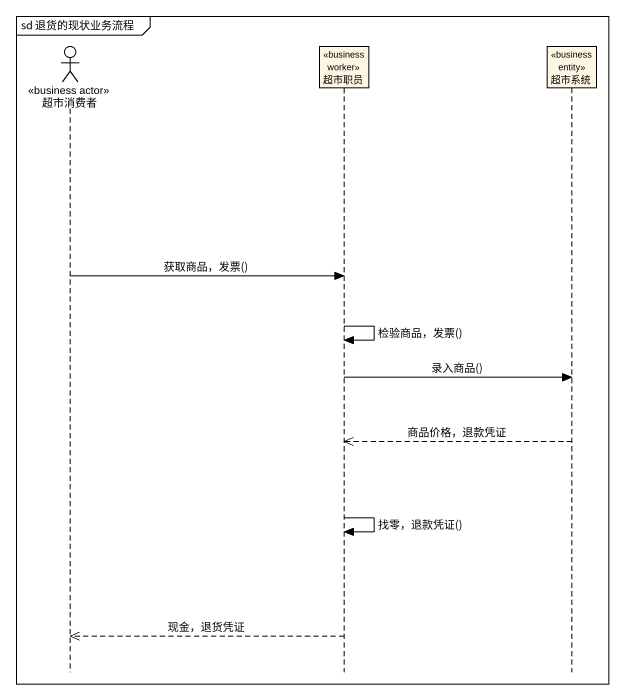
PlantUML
@startuml
mainframe sd 退货的现状业务流程
hide footbox
actor 超市消费者 <<business actor>>
participant 超市职员 <<business worker>>
participant 超市系统 <<business entity>>

超市消费者 -> 超市职员 : 获取商品，发票()
超市职员 -> 超市职员 : 检验商品，发票()
超市职员 -> 超市系统 : 录入商品()
超市系统 -->> 超市职员 : 商品价格，退款凭证
超市职员 -> 超市职员 : 找零，退款凭证()
超市职员 -->> 超市消费者 : 现金，退货凭证
@enduml
